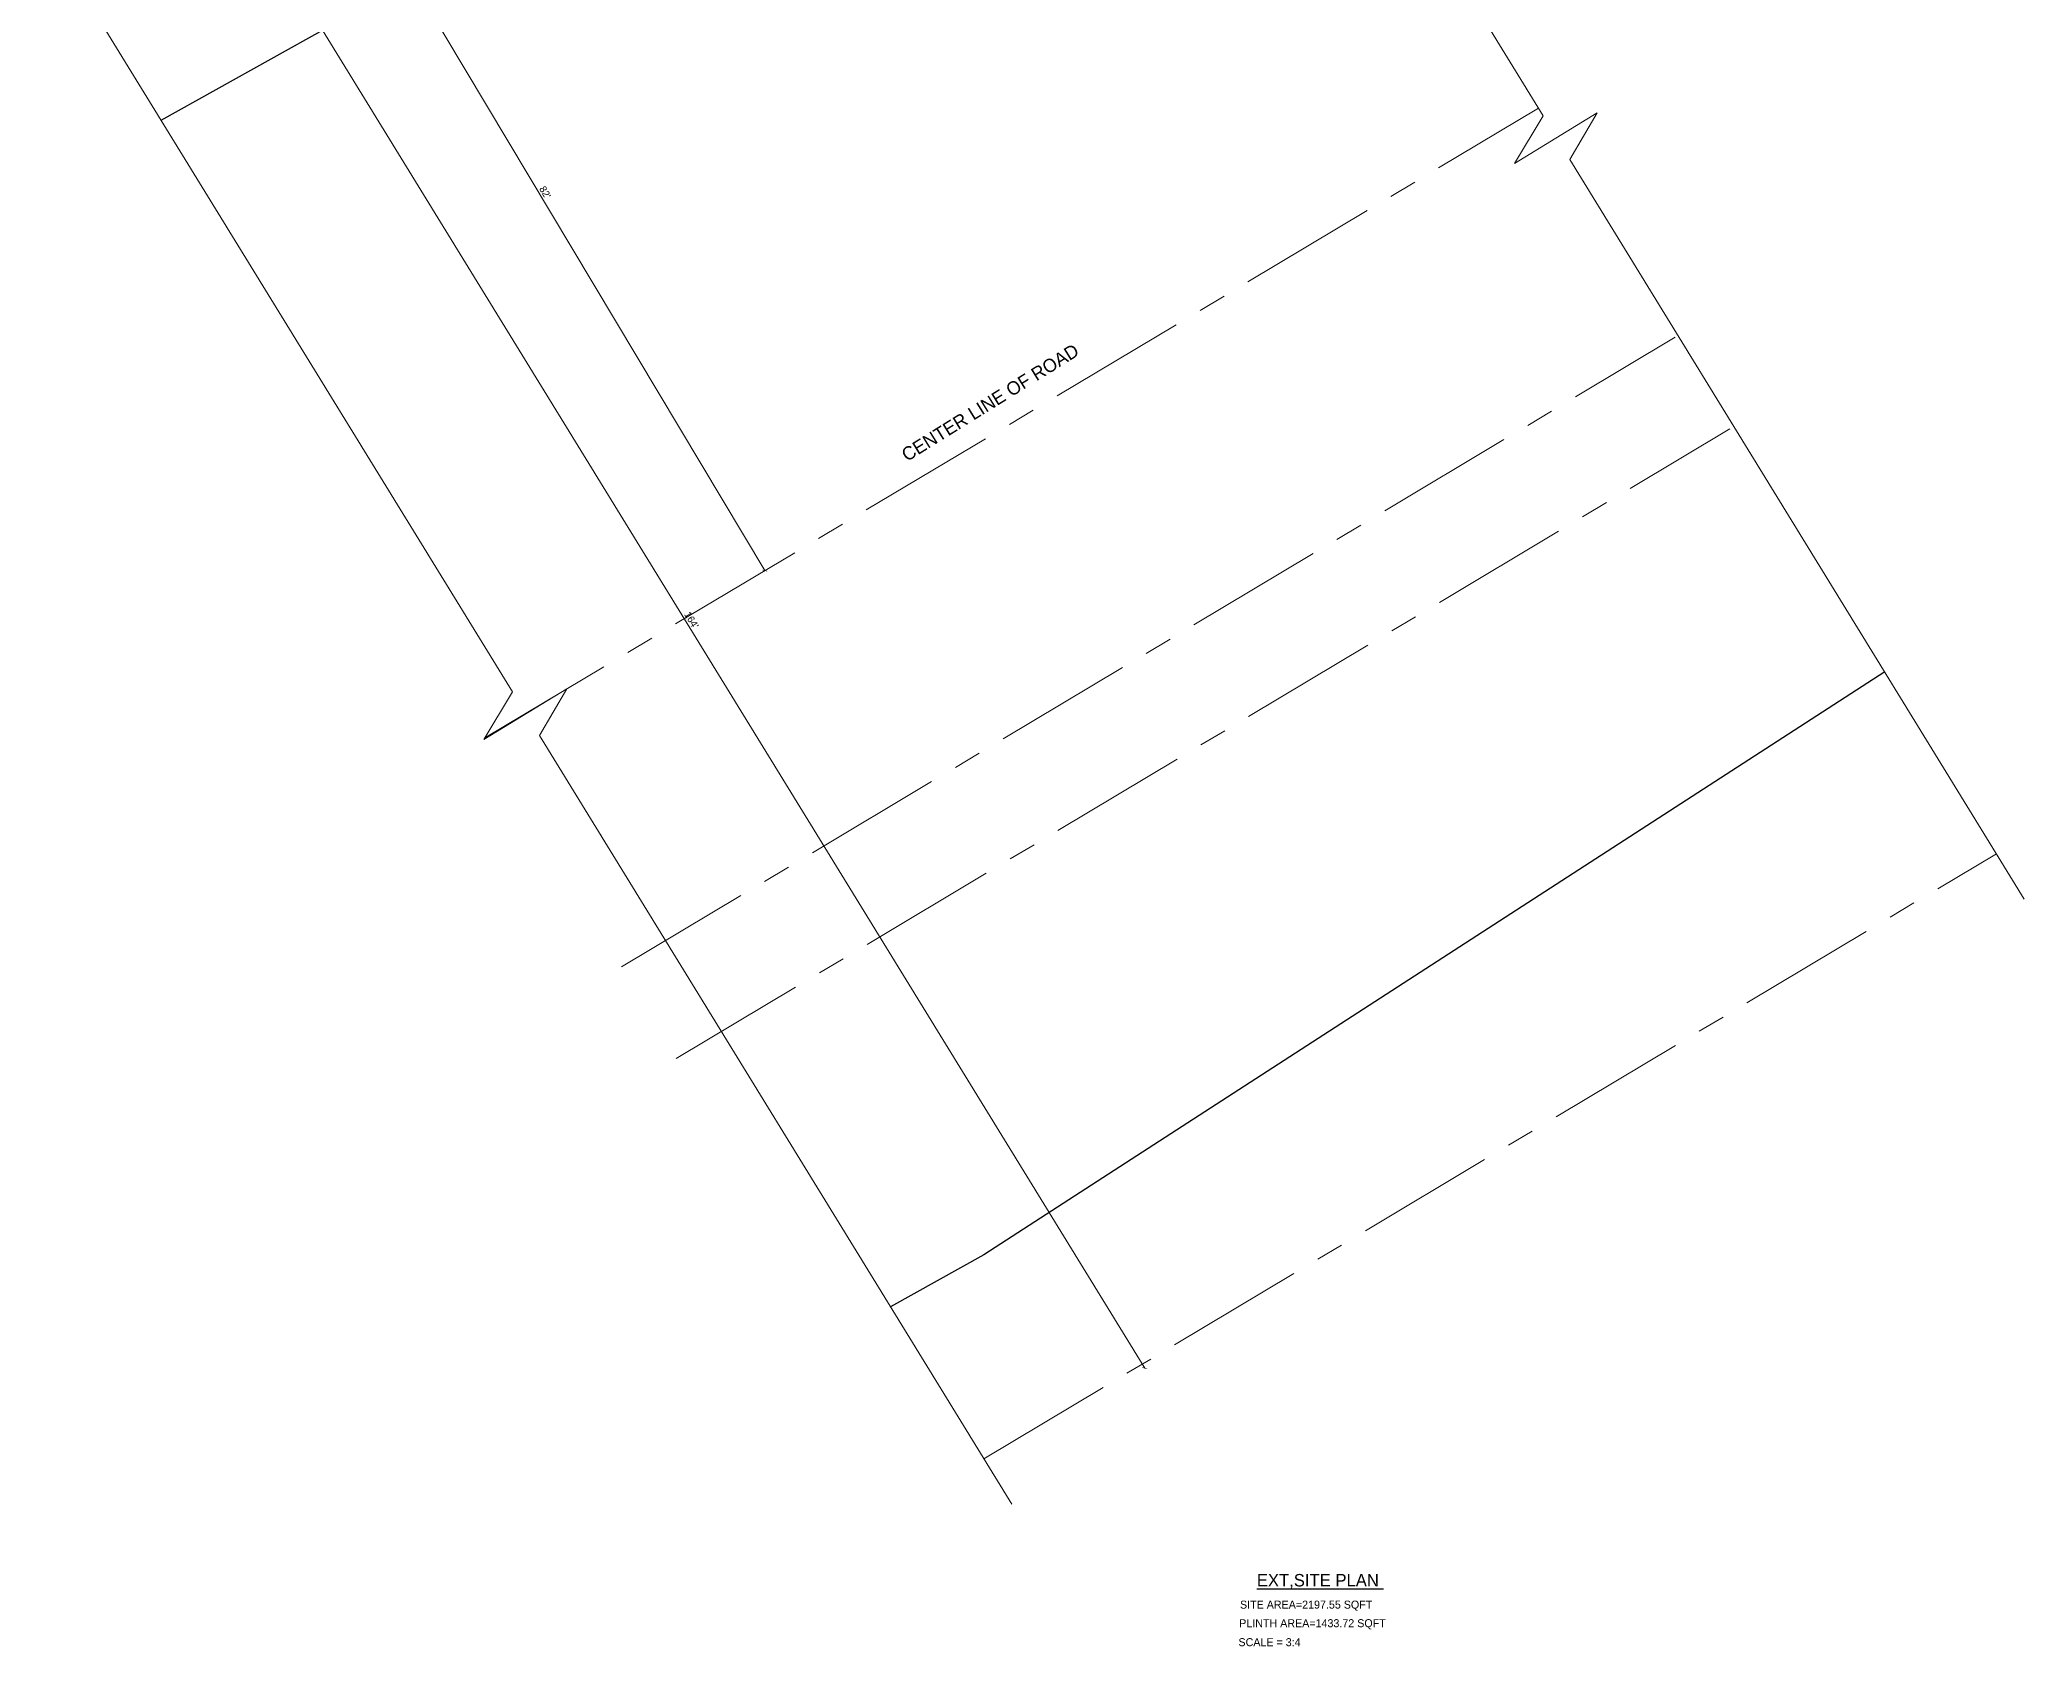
# Model space of a CAD drawing. Header units: inches. Extents: x 4069 to 291496, y -47643 to 12535.
# Drawn here: x 123552 to 125784, y -34339 to -32532 of the extents above; entities that cross this region are included whole.
import ezdxf

# ---------------------------------------------------------------- set-up
doc = ezdxf.new("R2010")
doc.units = ezdxf.units.IN
doc.header["$LTSCALE"] = 5
doc.header["$MEASUREMENT"] = 0
doc.linetypes.add('CENTER', pattern=[2, 1.25, -0.25, 0.25, -0.25])
doc.layers.add('A-WALL', color=7, linetype='Continuous', lineweight=9)
doc.layers.add('DIM', color=5, linetype='Continuous')
doc.layers.add('TEXT', color=6, linetype='Continuous')
doc.styles.add('tt', font='stylu.ttf', dxfattribs={"height": 8})
doc.dimstyles.new('Copy(2) of STANDARD', dxfattribs={"dimtxt": 2, "dimasz": 4, "dimexe": 0, "dimexo": 0, "dimgap": 2, "dimtad": 1, "dimdec": 0, "dimzin": 0, "dimdsep": 46, "dimlunit": 3, "dimtxsty": 'tt', "dimblk": 'ARCHTICK', "dimcen": 0.0505, "dimse1": 1, "dimse2": 1, "dimclrd": 5, "dimclre": 5, "dimclrt": 7, "dimadec": 1, "dimazin": 0, "dimtm": 1e-09, "dimtfac": 1, "dimtdec": 0, "dimtofl": 0, "dimtmove": 1, "dimatfit": 3, "dimfxl": 1, "dimtolj": 2, "dimtzin": 0, "dimlwd": 13, "dimarcsym": 0})

# ---------------------------------------------------------------- blocks, each defined once
blk = doc.blocks.new('_ArchTick')
at = {"color": 0, "linetype": 'ByBlock', "const_width": 0.15}
blk.add_lwpolyline([(-0.5, -0.5), (0.5, 0.5)], dxfattribs=at)
blk = doc.blocks.new('*D5773')
at = {"layer": 'Defpoints', "color": 0, "ltscale": 5, "transparency": 16777216}
for p in [(124152.8, -32111.1, -58.2), (125162.4, -33800.4), (124794.7, -34026.3)]:
    blk.add_point(p, dxfattribs=at)
at = {"layer": 'DIM', "color": 5, "lineweight": 13, "ltscale": 5, "transparency": 16777216}
blk.add_line((123764.5, -32349.7), (124794.7, -34026.3), dxfattribs=at)
at = {"layer": 'DIM', "color": 5, "lineweight": 13, "ltscale": 5, "transparency": 16777216, "xscale": 4, "yscale": 4, "zscale": 4}
for p, rotation in [((123764.5, -32349.7), 121.5692533147088), ((124794.7, -34026.3), 301.5692533147088)]:
    blk.add_blockref('_ArchTick', p, dxfattribs=dict(at, rotation=rotation))
at = {"layer": 'DIM', "color": 7, "ltscale": 5, "transparency": 16777216, "insert": (124284.9, -33184.8), "char_height": 8, "attachment_point": 5, "rotation": 301.5693, "style": 'tt'}
blk.add_mtext("\\A2;164'", dxfattribs=at)
blk = doc.blocks.new('*D5770')
at = {"layer": 'Defpoints', "color": 0, "ltscale": 5, "transparency": 16777216}
for p in [(124140.1, -32118.7), (123862.6, -32284.6), (124644.9, -32963.3)]:
    blk.add_point(p, dxfattribs=at)
at = {"layer": 'DIM', "color": 5, "lineweight": 13, "ltscale": 5, "transparency": 16777216}
blk.add_line((124367.3, -33129.2), (123862.6, -32284.6), dxfattribs=at)
at = {"layer": 'DIM', "color": 5, "lineweight": 13, "ltscale": 5, "transparency": 16777216, "xscale": 4, "yscale": 4, "zscale": 4}
for p, rotation in [((123862.6, -32284.6), 120.8634483611805), ((124367.3, -33129.2), 300.8634483611805)]:
    blk.add_blockref('_ArchTick', p, dxfattribs=dict(at, rotation=rotation))
at = {"layer": 'DIM', "color": 7, "ltscale": 5, "transparency": 16777216, "insert": (124120.2, -32703.7), "char_height": 8, "attachment_point": 5, "rotation": 300.8634, "style": 'tt'}
blk.add_mtext("\\A2;82'", dxfattribs=at)

msp = doc.modelspace()

# ---------------------------------------------------------------- linework, layer by layer
at = {"color": 3}
for p, q in [((123688.49133, -32622.53115, 12.34748), (124847.67763, -31974.7759, -15.49706)), ((125627.07466, -33243.19235, 45.14278), (124613.90636, -33898.70031, 45.14278)), ((124613.90636, -33898.70031, 45.14278), (124508.66256, -33957.30488, 45.14278))]:
    msp.add_line(p, q, dxfattribs=at)
at = {"layer": 'A-WALL', "color": 3, "linetype": 'CENTER', "ltscale": 25}
for p, q in [((124052.34194, -33317.47546, -14.54226), (125237.5062, -32609.19578, -14.54226)), ((124206.24006, -33574.99317, -14.54226), (125391.40432, -32866.71348, -14.54226)), ((124267.79931, -33678.00025, -14.54226), (125452.96357, -32969.72056, -14.54226)), ((124613.73527, -34128.30368, 43.62678), (125752.6976, -33447.63527, 43.62678))]:
    msp.add_line(p, q, dxfattribs=at)
at = {"layer": 'A-WALL', "color": 3, "linetype": 'Continuous', "ltscale": 5}
for points, elevation in [([(124690.90308, -31719.63581), (125242.71667, -32617.67547), (125210.50252, -32671.43185), (125303.7263, -32614.44255), (125272.97391, -32666.9171), (125784.10932, -33498.75575)], -15.49706), ([(123551.71078, -32400.44189), (124083.53037, -33265.43073), (124051.31622, -33319.1871), (124144.54, -33262.19781), (124113.78761, -33314.67235), (124645.147, -34179.42416)], 12.34748)]:
    msp.add_lwpolyline(points, dxfattribs=dict(at, elevation=elevation))

# ---------------------------------------------------------------- texts
at = {"layer": 'TEXT', "lineweight": 70, "style": 'tt'}
msp.add_text('CENTER LINE OF ROAD ', height=15, rotation=31.8662084, dxfattribs=at).set_placement((124527.28989, -33007.08658, -14.54226))
at = {"layer": 'TEXT', "linetype": 'ByBlock', "style": 'tt'}
msp.add_text('%%UEXT,SITE PLAN ', height=14, dxfattribs=at).set_placement((124920.77865, -34271.86671, -15.49706))
at = {"layer": 'TEXT', "lineweight": 70, "style": 'tt'}
for s, p in [('SITE AREA=2197.55 SQFT', (124901.86901, -34296.81806, -15.49706)), ('PLINTH AREA=1433.72 SQFT', (124900.93929, -34317.71904, -15.49706)), ('SCALE = 3:4', (124900.14694, -34339.07799, -15.49706))]:
    msp.add_text(s, height=9, dxfattribs=at).set_placement(p)

# ---------------------------------------------------------------- dimensions: what is measured, and where the dimension line sits
at = {"layer": 'DIM', "color": 3, "ltscale": 5}
dim = msp.add_linear_dim(base=(124794.74789, -34026.31912, 43.62678), p1=(124152.83364, -32111.0905, -14.54226), p2=(125162.40534, -33800.40663, 43.62678), angle=121.56925331, dimstyle='Copy(2) of STANDARD', override={"dimtxt": 4}, dxfattribs=at)
dim.commit()
dim.dimension.update_dxf_attribs({"geometry": '*D5773', "text_midpoint": (124284.89891, -33184.77218, 43.62678)})
dim = msp.add_aligned_dim(p1=(124644.92407, -32963.33562, -14.54226), p2=(124140.13822, -32118.67756, -14.54226), distance=323.37244, dimstyle='Copy(2) of STANDARD', override={"dimtxt": 9}, dxfattribs=at)
dim.commit()
dim.dimension.update_dxf_attribs({"geometry": '*D5770', "text_midpoint": (124120.21921, -32703.74606, -14.54226)})

doc.saveas('drawing.dxf')
